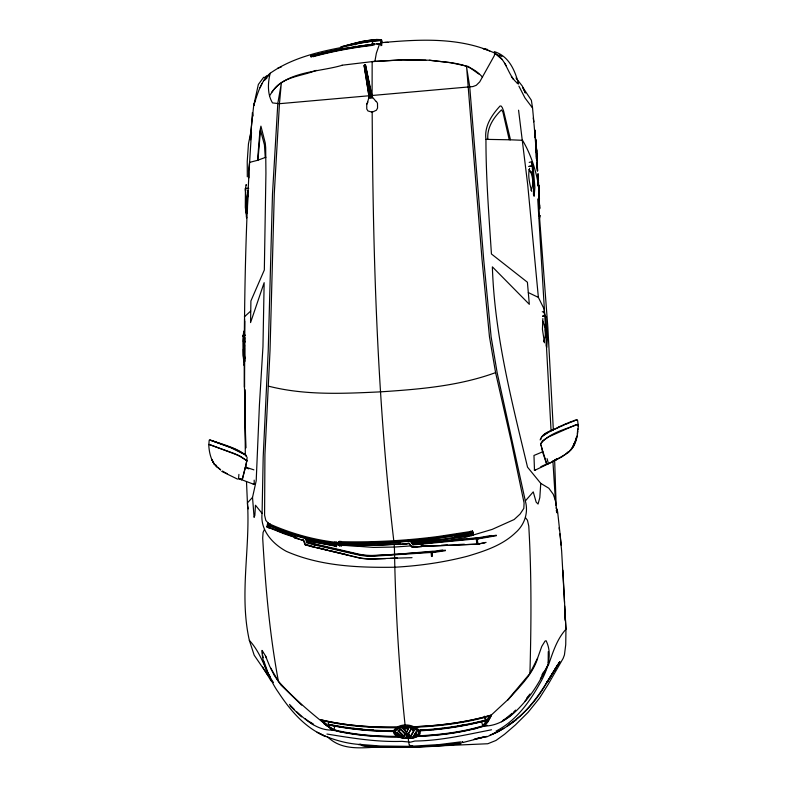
<?xml version="1.0" encoding="UTF-8"?>
<svg xmlns="http://www.w3.org/2000/svg" width="787" height="787" viewBox="0 0 787 787"><rect width="100%" height="100%" fill="white"/><g stroke="black" fill="none" stroke-linecap="round" stroke-linejoin="round"><path stroke-width="1.18" d="M244.541 318.951L244.472 387.293L245.711 448.088L245.269 420.032M306.674 540.718L334.505 545.932L334.908 541.928L336.816 542.184L336.423 546.601L334.524 546.335L334.829 542.204C312.478 539.508 290.61 533.281 270.03 524.181L268.938 527.664L284.54 533.95L297.25 538.111M478.821 74.037L468.157 66.423L450.666 62.704L429.653 60.225L402.649 59.812L372.162 61.543L372.084 98.139M244.727 321.057L244.472 387.293C243.881 302.346 245.633 217.33 251.515 132.57M372.831 44.406L372.418 41.013L380.623 40.324L381.331 39.665L376.678 39.458L376.648 40.107L372.231 40.54L372.654 44.426L341.155 49.02L340.978 47.545A2.105 0.561 20.7 0 1 341.037 46.856L341.224 48.233A2.656 0.708 -12.2 0 0 341.155 49.02M538.456 178.344L538.17 177.38L538.456 180.971L538.062 174.193M396.963 732.422L398.006 734.487L402.983 737.517L396.963 732.422A9.985 4.643 2.4 0 0 402.993 737.508M269.252 524.772L268.869 528.018L267.049 526.847L268.16 523.335L270.177 523.857L269.252 524.772L267.462 524.014L267.167 527.3M538.18 179.662L539.272 200.065M373.923 43.639L371.789 44.347L371.877 45.115L374.002 44.869L374.002 44.279L373.923 43.639L371.798 43.885M536.921 159.004L536.39 147.484L536.35 158.443M538.367 184.62L538.023 173.534M542.253 311.829C545.912 310.245 543.05 315.833 545.716 316.59L547.486 337.741L546.758 347.313L546.109 345.896L546.208 336.305L544.761 316.03L542.558 316.266M248.889 177.842L248.535 170.897L249.538 162.397L257.536 160.312L259.887 131.291L260.92 126.146L265.249 143.018L265.681 147.671L265.927 173.307L264.334 269.98L250.905 300.939L250.561 322.591L264.147 282.661L262.966 346.634L259.435 404.685L256.198 480.827L252.519 497.423L254.103 517.364L254.86 515.337L255.46 505.215L262.081 513.38C260.094 530.202 272.489 543.856 286.399 551.372C320.211 566.158 357.987 567.752 394.366 567.24C418.999 565.912 443.494 562.439 467.389 556.242C484.546 551.097 502.322 545.381 515.524 532.691C524.595 524.821 528.648 512.534 525.332 500.955L497.207 372.989L491.127 336.905L483.671 259.317L469.741 86.904L466.622 67.289L482.008 259.179L489.475 336.836L495.594 372.615L511.265 441.438L524.083 502.952L523.827 508.382L520.069 514.068L514.167 519.528L492.19 529.385L464.035 537.757L438.585 541.869M371.877 45.115L371.887 44.525C374.74 43.147 384.115 45.912 381.518 39.832C368.119 39.006 354.652 43.196 341.824 46.758M262.081 513.38L263.192 457.109L268.219 350.894L272.489 194.025L277.811 103.481L281.284 83.629L279.454 103.697L274.289 193.582L270.02 350.608L264.934 454.453L264.58 515.16L265.799 520.394L268.82 523.837M254.171 480.149L254.26 484.477L239.504 478.899M578.12 429.427L578.248 424.882M416.028 736.553C439.097 735.56 462.254 732.845 484.389 726.057L487.901 721.886L491.304 715.039L507.723 699.85L529.926 673.485C531.284 624.357 531.638 575.14 528.775 526.06L527.477 520.296L525.46 517.62M254.122 105.212L254.171 103.727M577.747 428.915L577.304 434.011M556.222 510.566L557.048 512.819L555.396 500.434L553.271 494.295L548.864 488.255L540.758 483.366L527.526 467.163C511.766 401.163 494.531 335.055 492.367 266.842L529.317 304.313L527.408 282.238L491.432 253.975C488.983 215.805 485.904 177.626 485.953 139.358C484.123 126.353 491.698 115.109 500.07 105.989L501.132 106.058L502.224 107.494L503.562 110.869L510.478 139.801L522.529 140.302C530.772 154.006 536.144 170.71 538.642 186.371M420.042 730.808C442.166 729.618 464.192 726.273 485.668 720.794L485.923 719.416L484.733 716.19M247.826 190.474L247.364 213.021M536.655 159.83L536.773 156.888M244.491 343.211L244.934 337.672M536.665 159.958L536.714 152.904M245.731 192.982L245.288 189.588L246.174 184.561L246.361 185.545M243.38 341.755L243.596 337.023M245.347 335.4L243.173 335.449L242.937 340.24L243.055 355.242L244.403 365.896L244.127 364.322M248.613 188.477L245.436 188.526L245.318 207.335L246.646 217.999L246.361 216.661M247.079 457.09L246.892 460.848L240.92 456.588L234.044 453.43L208.742 444.399M540.758 483.366L539.813 497.63L538.052 504.054L536.154 502.106L533.242 491.875L525.332 500.955M548.165 662.684L548.283 651.616M529.208 162.407C533.33 160.243 530.713 165.654 533.173 166.893L534.875 187.345L534.137 196.258L533.478 194.478L533.586 185.25L532.209 166.027L529.012 166.49M209.135 440.523L208.919 444.281L237.9 455.22L246.941 460.582L242.485 478.978L241.737 479.667L238.51 478.939L238.914 474.394M536.429 150.691L536.036 143.706L536.163 147.189M487.851 139.388C486.789 127.868 493.547 117.548 501.496 109.895L502.923 112.088L509.238 139.781M536.744 160.469L536.341 146.756M257.959 160.155L260.487 130.121L264.442 144.887L265.249 157.479M245.662 466.671L245.603 467.429L246.646 461.212M486.73 736.386L462.963 742.505L462.579 741.59M244.059 332.557L243.931 331.071L243.035 336.049L243.606 336.925M336.334 546.08L336.816 542.184L336.423 546.601L334.436 545.814M245.859 190.385L245.426 188.546M536.773 150.996L536.626 152.412L536.39 147.484M250.02 139.604L253.68 105.635L258.362 84.445L263.694 77.244M244.747 344.873L244.304 356.668M577.874 430.922C577.078 438.389 575.199 447.016 568.834 451.748M416.077 732.313L416.126 731.93A9.985 4.643 2.4 0 1 412.841 737.262L416.077 732.313L416.343 734.015L415.674 735.097L413.549 736.416M262.504 651.006L262.464 653.574M393.677 731.497C371.897 731.457 350.107 729.323 328.759 724.994L329.035 724.414M421.773 546.385L478.732 544.092L421.773 546.385L421.507 543.63L477.925 537.61L478.516 538.81L496.4 535.711M484.871 542.833L478.909 543.876L486.091 542.391M313.137 56.31L313.019 55.1L310.885 56.133L311.091 56.871L313.137 56.31L313.019 55.1M313 55.71A350.569 305.366 -2.7 0 1 371.818 44.495L371.877 45.066A350.117 304.962 -2.7 0 0 313.147 56.261L313.059 55.306A350.264 305.189 -2.7 0 1 342.158 48.607M536.891 156.406L537.137 160.43L534.973 130.996L534.826 131.645M540.148 439.953C542.459 432.024 552.887 430.735 559.045 426.81M540.885 439.402L541.003 438.585M311.091 56.871L310.963 55.661M374.937 61.15L376.363 53.162L379.413 44.387M372.261 39.97L361.548 41.544L341.784 46.63M243.026 336.197L243.173 335.449M295.155 537.216L296.01 534.796L295.105 535.494L294.977 538.121C312.232 542.528 298.755 539.843 295.155 537.216L294.977 538.121L295.548 535.239L305.199 537.954L305.661 537.511L307.491 541.84L314.967 543.945L313.934 547.29L305.179 544.811L303.123 540.187M385.6 558.613L371.867 559.144A68.951 67.328 -40.9 0 1 358.715 557.875L314.082 547.093L315.154 543.994L359.197 554.235A66.934 65.223 -42.2 0 0 372.32 555.455L397.297 554.264L432.899 551.215L433.096 552.326L372.123 556.291A68.794 67.161 -43.6 0 1 358.921 555.042L314.515 544.929M246.675 461.034L246.941 460.582M537.088 168.103L537.403 161.256L536.4 152.206M537.147 165.191L537.196 163.716M538.023 177.213L537.836 175.127M542.863 318.568L542.43 329.31L544.476 342.798M537.049 167.444L537.305 159.328M399.068 736.347C377.248 736.416 355.242 735.078 333.993 729.775L334.79 726.204M376.009 101.405L371.671 96.221L365.552 65.203L364.853 64.908L364.214 66.118L369.359 98.168M250.62 139.014L250.443 139.732L252.44 112.58L252.981 116.004M253.68 105.635C257.546 94.135 260.497 81.474 270.216 73.24C291.101 58.543 316.64 52.247 341.391 47.505M381.4 42.685C419.038 39.301 459.795 36.871 494.895 53.182L494.256 55.769L479.726 81.878L476.263 85.301L472.928 86.56L279.454 103.697L272.518 102.91C267.246 94.361 267.787 82.665 270.216 73.24M578.042 425.974L578.258 424.409L575.789 424.813L548.716 436.844L542.489 440.818L540.6 443.937L541.151 445.816M399.658 541.446L399.776 544.181L408.876 543.591L412.299 547.388L421.655 546.66L421.438 543.168L413.45 543.787L410.302 540.236L399.658 541.446L400.209 544.525L409.092 543.364L411.601 546.021M421.33 544.142L413.332 544.761L413.45 543.787M412.299 547.388L417.297 546.532M538.141 175.658L537.964 176.278L538.003 174.989M413.332 544.761L410.184 541.2L410.302 540.236M577.058 436.067L573.575 446.022M367.008 104.061L369.064 97.116L364.125 65.4M328.818 721.502L328.189 723.656L328.759 724.994M576.684 436.559L575.159 441.812L571.962 448.177M473.213 534.993L471.138 535.731L470.38 531.294L472.564 531.245L473.164 534.737M400.003 541.043L400.209 544.525L399.924 543.709M267.491 526.257L268.465 523.139L267.541 524.053L267.541 525.342L285.012 532.179M244.983 341.243C243.557 346.634 242.671 353.009 245.141 358.164M247.954 195.196L246.469 202.328L246.538 209.431M247.541 193.031C245.81 198.422 244.865 204.915 247.364 210.139M543.601 341.686C546.581 335.242 545.421 327.579 542.873 321.175M531.038 190.464C533.901 184.365 532.868 177.045 530.369 170.976L528.834 169.608M364.351 65.075L364.676 67.712M341.42 545.863L341.174 541.417L339.266 541.407L338.744 542.548L339.522 545.853L341.42 545.863L341.174 541.702A494.295 369.093 -12.7 0 0 437.946 536.537L470.39 531.55L471.059 535.317L438.516 540.325M539.39 218.57L540.462 215.569M408.207 734.537L410.962 729.195L414.237 730.513L410.962 736.386L408.207 734.537L406.83 734.566L405.443 734.605L403.987 736.563L398.084 730.936L400.809 729.46L405.344 734.261L408.384 734.064L410.962 736.386M565.656 454.178L567.978 451.954M537.246 165.467L537.482 164.906M314.328 544.87L306.841 542.764L307.491 541.84M306.841 542.764L305.199 537.954M540.758 443.789C549.346 432.82 565.469 429.259 578.071 424.301L577.628 420.455M336.708 544.486L336.944 542.509M573.192 445.845L574.618 442.471M537.6 658.414C532.278 675.167 519.046 687.041 507.959 700.007M529.602 168.428C527.477 175.885 529.848 184.04 531.697 191.389M406.426 732.845L408.246 728.792L406.426 732.845L403.082 728.929L408.246 728.792M412.703 745.879L412.477 746.371L410.706 745.545M250.689 311.081L244.364 316.846M260.054 87.731L262.012 83.629M413.814 730.287L410.834 735.678M264.422 529.533L263.104 532.297L262.691 537.993C265.426 585.971 269.597 634.027 278.411 681.306C294.732 699.476 313.56 715.176 332.635 730.051C354.337 735.55 376.816 737.104 399.147 736.947M529.926 673.485L537.688 657.893L541.781 646.393L545.037 641.1L546.08 640.716C553.251 655.01 546.916 671.616 539.282 684.454C528.805 703.145 515.475 721.138 496.007 731.143M416.126 731.93L412.841 737.262M254.89 101.828L255.529 100.608M408.138 734.192L410.962 729.195M548.057 664.799L540.364 678.837M367.883 102.084L366.742 104.199L366.772 109.019L367.942 110.937L372.182 112.197L376.412 110.219L377.553 108.104L377.504 103.274L376.334 101.366M252.519 497.423L247.482 502.804C250.355 548.706 239.11 594.854 249.351 640.372C263.084 655.197 266.714 676.013 278.352 692.285C289.941 709.884 304.057 726.735 323.664 735.579C335.754 740.537 348.975 744.099 361.882 744.571L380.387 746.007L409.85 746.351L439.431 744.551L460.316 741.915L462.963 742.505M541.968 674.833L543.532 672.019M492.908 733.779C517.374 723.912 535.042 702.211 548.195 680.066C538.82 697.489 525.765 713.317 509.238 724.384M490.852 716.554L488.088 721.197L484.044 725.771L487.389 725.368M557.786 664.494L546.945 682.693L559.773 661.778L549.06 678.66M491.521 715.088L484.044 725.771M546.857 682.85L556.252 667.651M559.773 661.778L546.837 682.437M572.926 446.996L570.063 450.597M271.771 92.138C286.743 71.017 319.66 72.06 342.148 65.291M269.498 95.798L274.043 89.295M364.312 65.685L365.335 64.987M263.596 80.717L269.597 74.047M569.335 451.59L561.613 457.031L547.309 464.222L548.332 463.258L547.073 458.654M407.322 735.589L405.472 737.911L407.322 735.589L410.588 737.783L408.069 737.999M541.525 437.247L544.909 433.932L553.172 429.535M403.987 736.563L405.207 734.143L408.384 734.064M525.067 701.03L528.441 696.79M526.651 698.197L530.015 693.977M417.11 735.884C439.284 734.832 461.536 732.294 482.844 725.86L489.593 716.101C465.225 723.056 439.933 726.224 414.651 727.247L413.431 726.794C439.618 725.771 465.815 722.525 491.039 715.226L483.69 725.811M556.842 459.47L556.419 459.087M274.702 88.557C284.648 76.428 302.631 76.024 316.266 70.348M569.67 450.912L571.342 449.102M267.806 76.211L269.37 74.588M313.934 547.29L314.387 546.827L305.641 544.358L305.179 544.811M264.54 80.333L267.039 77.854M513.872 711.782L515.623 710.1M567.752 452.928L568.273 452.191M295.578 535.062L295.351 535.711L305.012 538.426M514.295 712.176L509.228 716.662L501.535 721.777M512.189 713.248L506.021 718.265M543.217 435.772L548.549 432.299M398.084 730.936L400.809 729.46L405.344 734.261M264.353 77.628L267.078 75.582M547.309 464.222L546.463 463.592L542.528 451.768L541.141 445.147M535.563 141.66L535.573 139.289M506.779 726.46L516.164 719.879M564.938 454.679L552.012 462.058L534.491 470.459L533.97 455.457L542.853 451.748M503.808 728.339L497.699 731.999L486.897 736.809L480.906 737.517M503.168 720.075L505.077 718.954M549.503 431.827L552.366 430.391M376.865 43.747L379.216 43.944L381.567 42.773M540.797 466.76L547.054 463.769M372.438 41.239L380.751 40.55L381.518 39.832M554.284 429.456L559.114 427.213M559.154 426.731L565.646 423.898M560.167 426.761L564.387 424.911M490.045 735.078L495.19 732.913M565.43 424.016L571.332 421.527M565.44 424.449L569.857 422.619M210.159 439.992C221.344 444.084 239.809 448.62 246.4 456.283M571.018 421.694L577.343 419.746M570.959 422.157L574.323 420.878M257.536 160.312L265.898 157.243M209.381 439.815L234.388 448.856L245.544 454.699M277.772 68.174L281.244 67.023M474.669 739.18L479.076 737.724M495.594 372.615C458.683 386.122 419.196 389.299 380.278 391.867C342.945 393.618 304.884 395.507 268.328 386.112M483.552 725.968C461.654 732.756 438.713 735.265 415.89 736.307M310.885 56.133L312.941 55.572M491.304 715.039C466.13 722.436 439.953 725.644 413.805 726.726C408.847 724.315 401.911 724.237 397.189 727.168C371.474 727.454 345.611 725.703 320.535 719.702M485.805 720.036C464.261 725.535 442.156 728.89 419.953 730.08M419.973 730.533C442.107 729.293 464.173 726.086 485.618 720.439L485.668 720.794M473.351 723.479L485.786 720.489M473.577 739.544L483.818 737.163M574.48 420.376L576.625 420.022M350.913 44.8L372.241 41.032M460.602 725.545L462.884 725.112M457.227 726.421L467.527 724.493M469.809 724.06L472.102 723.637M478.142 537.767L491.245 535.494M478.407 538.308L496.302 535.199M470.488 532.366L437.956 537.373A495.672 370.067 -12.7 0 1 340.879 542.548M470.724 533.429L438.221 538.544A495.476 370.136 -12.7 0 1 410.312 541.545M454.493 536.242L470.734 533.547M471 535.052L438.448 540.059A496.184 370.805 -12.7 0 1 411.65 542.941M420.396 544.801L422.826 544.407M470.537 532.415L472.682 532.091L472.898 533.242M470.774 533.704L472.721 533.389L472.328 530.979L473.085 535.416L472.987 534.904L471.039 535.219M442.815 549.936L433.116 551.382L433.312 552.484L445.452 550.684M433.243 551.972L445.383 550.162M478.358 738.009L484.339 737.134M529.002 166.352L532.189 165.9M372.261 41.258L361.538 42.734L340.564 47.633M433.175 729.598L436.795 729.126M439.205 728.811L442.815 728.349M445.235 728.034L448.846 727.572M451.266 727.257L454.876 726.785M491.511 729.785C466.199 734.674 440.887 740.774 414.877 741.029L410.539 742.161L401.872 741.354C376.629 742.239 351.7 738.029 326.939 734.045M341.971 65.232L372.29 61.612L402.737 59.871L425.806 60.206M484.389 726.057C504.536 725.889 518.967 709.146 530.674 694.626C537.649 685.133 543.138 674.695 548.696 664.346C553.035 652.01 556.96 639.152 565.951 629.266L562.882 570.221M376.678 39.458L372.458 40.078M338.744 542.548L340.761 542.548M542.548 316.128L544.742 315.892M421.517 544.122L478.299 538.652L478.201 538.151L421.507 543.63M253.227 484.123L254.27 484.015M478.949 543.64L477.325 543.64L476.853 538.603L478.516 538.81M401.803 726.332L408.728 726.155A13.399 6.237 2.4 0 1 420.16 731.949A13.399 6.237 2.4 0 1 411.857 738.236L405.03 738.403A13.399 6.237 2.4 0 1 393.579 732.618A13.399 6.237 2.4 0 1 401.803 726.332M402.413 727.788L408.502 727.631A11.785 5.489 2.4 0 1 418.566 732.717A11.785 5.489 2.4 0 1 411.267 738.245L408.305 738.491M410.057 737.35L405.944 737.458M403.082 728.929L405.62 728.713M410.175 540.708L399.511 541.918L410.184 541.2M404.154 543.758L408.699 543.404M413.323 544.27L421.311 543.64M412.231 547.132L421.576 546.404M433.037 551.805L372.162 555.858A67.957 66.344 -44 0 1 359 554.619L314.702 544.447M476.479 543.689L478.732 544.092M412.034 545.824L394.425 547.054L373.363 547.418L336.197 544.663M420.061 730.208L423.642 729.972M420.042 730.454L428.394 729.903M432.053 555.996L431.748 552.199L433.312 552.484M390.322 558.367L397.405 557.993M423.18 546.109L430.45 545.775M441.35 545.283L447.41 545.007M458.309 544.515L464.36 544.24M425.433 746.46L401.104 746.942M429.053 746.312L487.783 743.745L495.958 740.469L504.654 734.192L515.387 724.935L528.067 712.333L539.42 698.246L548.234 684.277L563.148 658.355L564.436 654.932L565.735 644.72L565.951 629.266L564.682 606.01M472.367 728.693L476.037 728.555M243.183 335.301L245.357 335.262M384.745 42.449L387.942 42.39M245.446 188.398L248.623 188.349M394.995 746.991C372.536 744.915 345.463 754.802 327.254 736.514M412.024 557.668L371.887 558.918A68.892 67.318 -42.1 0 1 358.695 557.639L314.082 547.093M534.334 469.996L535.435 469.996M245.711 455.781L246.361 455.781L245.878 455.004M341.125 543.827L339.227 543.817L339.266 541.407L339.522 545.853L339.315 545.332L341.214 545.342M397.75 727.208C372.005 727.562 346.113 725.771 320.998 719.869C327.235 727.306 335.783 731.831 345.483 732.628C363.25 735.776 381.321 736.819 399.353 736.691M396.766 727.719C371.907 728.014 346.919 726.263 322.65 720.646L328.454 726.135L333.993 729.775M393.569 730.769C371.72 730.729 349.851 728.595 328.425 724.256M380.682 730.72L393.726 730.897M485.953 139.358L510.478 139.801M405.197 737.862L408.345 737.96M332.635 730.051C318.292 730.7 306.743 720.951 296.768 711.832M360.407 729.165L362.787 729.342M369.949 729.893L373.53 730.169M357.908 729.215L362.689 729.579M367.47 729.952L373.441 730.415M377.032 730.69L393.677 731.133C371.818 731.261 349.93 729.008 328.494 724.709M331.032 729.598L333.009 729.756L326.635 725.516L321.037 720.154M517.275 83.629L517.777 83.294M429.446 60.255C447.793 62.871 469.416 61.76 482.529 77.244M343.398 727.257L336.551 726.106M345.808 727.591L349.438 728.073M351.858 728.398L355.488 728.89M347.165 727.513L349.576 727.837M353.196 728.329L355.606 728.654M358.616 744.659L362.148 744.689L359.846 744.148M334.564 544.309L336.472 544.574M334.672 544.073L317.614 541.456L305.72 538.692M326.064 542.991L334.593 544.181M334.455 545.676L306.635 540.462M483.08 48.617L487.369 49.365M336.61 543.325C313.423 540.61 290.678 534.373 269.341 524.899M324.057 723.853L326.123 724.217M332.124 725.27L334.337 725.683M240.055 479.332L241.737 479.667M240.133 479.135L242.347 478.889L245.465 467.084L253.896 469.859M317.702 541.348L305.828 538.583M316.935 547.457L327.569 550.034M329.93 550.605L347.647 554.904M381.075 42.4L381.843 42.596M483.474 48.656L489.711 50.948M296.374 534.904L305.661 537.511M307.028 542.282L314.515 544.397M305.14 544.565L313.895 547.044M295.204 535.711L277.034 529.267M296.04 537.501L268.898 527.408M410.765 729.195L414.237 730.513M211.614 440.631L223.419 444.852M245.308 467.645L248.79 468.845M277.358 530.763L294.368 536.862M224.521 445.265L229.784 447.282M230.925 447.744L244.364 454.394M237.556 479.135L221.737 471.374M267.088 526.759L268.8 527.477M544.496 313.295L543.994 308.809L538.377 297.397L528.323 292.577M318.184 732.786L325.661 736.534L317.072 732.215M498.948 54.933L501.939 56.507M494.266 51.608C508.963 56.064 514.973 70.387 518.554 84.032C507.349 76.26 507.467 59.881 494.895 53.182M225.446 472.751L227.118 473.646M544.102 311.632L545.932 317.279M222.475 471.019L224.61 472.298M494.816 53.329L502.244 59.566M220.567 469.928L217.645 467.429M220.606 469.711L217.783 467.291M333.009 729.756L327.117 725.919L320.486 719.751M407.194 735.56L410.588 737.783M310.521 722.23L313.374 724.109M313.226 724.65L305.051 718.639M544.761 316.03L545.735 316.728M547.339 463.996L546.631 463.484L541.367 446.642M403.908 735.855L398.547 730.68M402.029 736.701L397.376 732.795M529.356 171.045L531.678 173.13L532.484 175.078M290.078 705.919L301.569 716.878M294.328 709.5L289.498 704.385M301.677 705.122L280.969 685.074L278.539 681.581M532.209 166.027L533.429 168.005L531.599 162.063M513.35 79.428L511.363 76.536M539.449 207.473L539.626 206.942M372.32 97.155L365.522 65.282M216.809 467.193C211.093 461.251 209.145 452.781 208.752 444.773M403.642 728.801L406.328 732.008M516.006 77.992L522.332 86.108L525.421 93.004L523.158 88.252M533.242 117.991L533.881 122.359L532.553 108.026L524.959 97.903L518.899 86.108M215.638 464.763L216.976 466.543M277.929 680.706L274.397 675.61L270.669 668.163M485.618 720.439L484.3 716.987M267.875 675.177L254.191 655.207L249.351 640.372M268.318 673.702L270.187 676.702M273.483 682.585C266.97 673.21 262.15 661.906 262.002 650.406L265.396 655.679L269.843 666.609L278.411 681.306M504.664 63.186L506.415 66.059M262.691 667.12L271.053 680.873M522.706 87.298L531.373 100.274L532.553 108.026M371.769 97.962L365.296 65.596M478.644 543.335L478.909 543.876M556.33 458.87L556.448 459.834L556.252 459.195M303.625 539.99L305.14 543.266M265.662 656.171L266.537 658.119M267.924 672.688L263.861 661.031M377.927 543.384A495.18 369.949 -12.7 0 0 399.904 542.243A495.476 370.136 -12.7 0 1 341.184 543.709L341.351 545.46M313.059 55.306L313.324 56.625M481.526 721.62L482.844 725.86M531.461 171.891L532.219 174.576M538.652 185.712L538.997 190.247L538.761 187.936M248.279 508.855L247.551 505.667L246.488 481.565M262.73 655.512L263.183 657.716M537.826 178.364L538.574 182.918M538.731 190.247L539.223 196.111L538.761 189.028L539.439 199.052L539.174 191.753M538.957 191.723L539.311 193.75M365.089 70.102L365.493 72.493M365.896 74.883L366.299 77.274M366.712 79.664L367.116 82.055M367.519 84.455L367.923 86.845M368.336 89.236L368.739 91.626M537.983 180.046L538.731 186.066M557.609 511.511L561.288 545.421M537.836 179.21L538.308 182.092M537.924 183.883L538.2 185.732L538.023 183.41M472.564 531.245L472.682 532.091M538.003 181.817L538.397 184.67M559.114 527.792L559.449 530.222M559.951 533.871L561.633 550.87L564.515 602.439M518.574 110.2L527.703 184.65L538.377 297.397M536.095 144.739L535.721 141.542M405.118 725.398C398.812 666.186 395.34 606.57 394.425 547.054L394.189 544.673M381.518 40.186L381.852 42.96M381.577 43.196L381.823 45.302M380.751 40.55L381.085 43.344M380.672 43.649L380.928 45.754M544.771 324.775L544.998 326.733M373.914 44.102L374.002 44.869M538.101 179.288L539.105 190.966M538.111 179.495L538.524 183.214M535.563 139.447L536.655 151.035M370.539 98.385L364.794 65.774M393.825 541.092C377.081 398.517 372.92 254.939 372.172 111.508M536.095 146.362L535.849 140.037L536.468 147.277M371.867 44.544L371.946 45.439A349.536 304.471 -2.7 0 0 313.324 56.625M432.132 552.563L432.457 556.134M431.138 552.474L431.512 556.527M477.325 538.918L477.768 543.748M476.332 538.859L476.794 543.984M244.973 361.331L244.491 348.129M538.869 185.87L538.967 186.991M538.829 191.694L539.439 199.052M539.597 207.581L539.715 208.771L539.538 205.22M533.96 123.313L537.019 159.633M538.17 177.38L538.456 180.971M539.626 207.67L538.721 185.85M535.13 132.846L534.914 129.973L535.298 137.735M538.741 186.844L538.997 190.247M251.132 133.967L250.955 131.636L248.466 143.805L247.236 161.551L247.315 176.839M535.081 131.882L535.298 135.118M535.239 134.213L535.455 137.391M534.796 135.02L534.944 137.164M538.947 198.029L539.193 201.738M545.283 329.723L545.765 337.475M535.711 141.326L535.937 144.759M538.702 194.232L538.997 198.796M552.877 460.739L555.396 500.434M245.977 212.903L245.701 207.079M536.331 151.025L536.823 158.895M536.409 152.353L536.695 156.898M537.993 182.909L538.2 186.263M537.737 199.013L544.604 313.088M537.108 163.588L537.403 168.408M537.403 168.379L537.551 170.779M537.118 168.713L537.246 170.838M537.147 161.886L537.629 170.877M537.895 176.554L538.121 180.262M538.101 179.997L538.387 184.768M536.488 158.226L536.626 160.578M536.341 155.856L536.508 158.531M538.761 191.152L539.036 195.914M535.809 146.795L536.006 150.091M535.534 141.906L535.849 147.405M536.036 143.706L536.232 147.199M535.849 140.037L536.262 147.366M538.672 198.255L538.79 200.36M339.049 541.702L339.256 545.46M539.223 199.298L539.341 201.531M539.557 217.596L547.841 327.235L553.379 430.499M546.493 347.126L551.057 430.637M539.508 204.394L539.597 206.155M536.537 148.753L536.645 150.75M245.318 455.053L244.787 389.535L245.15 412.713M537.934 177.626L538.239 185.565M538.957 188.732L539.302 201.649M554.628 459.657L556.143 505.638M409.82 745.141C409.614 748.732 407.755 738.127 408.473 737.517M538.692 188.762L539.252 216.228M243.35 349.221L243.498 356.688M536.341 154.026L536.37 156.259M565.076 614.342L565.105 620.205M416.402 736.12A12.149 5.657 2.4 0 0 418.133 730.552A12.149 5.657 2.4 0 0 408.551 726.755L402.275 726.922A12.149 5.657 2.4 0 0 394.73 731.88A12.149 5.657 2.4 0 0 402.157 737.37M321.017 53.742A349.743 304.736 -2.7 0 1 325.503 52.66M326.625 52.395A349.743 304.736 -2.7 0 1 332.193 51.135M334.426 50.653A349.743 304.736 -2.7 0 1 340.023 49.512M353.452 46.62A350.264 305.189 -2.7 0 1 355.724 46.266M313.147 55.739A350.018 304.953 -2.7 0 1 341.096 49.266M353.511 47.063A350.018 304.953 -2.7 0 1 355.773 46.708M358.046 46.364A350.018 304.953 -2.7 0 1 360.338 46.03M363.791 45.548A350.018 304.953 -2.7 0 1 366.093 45.243M405.246 738.393A11.785 5.489 2.4 0 1 395.182 733.317A11.785 5.489 2.4 0 1 402.413 727.788M438.231 538.446A495.18 369.949 -12.7 0 1 423.121 540.216M421.96 540.335A495.18 369.949 -12.7 0 1 411.503 541.328M375.625 543.463A495.18 369.949 -12.7 0 1 341.263 543.591M400.022 543.856A496.184 370.805 -12.7 0 1 341.253 545.204M438.516 540.256A496.085 370.716 -12.7 0 1 411.729 543.148M409.407 543.345A496.085 370.716 -12.7 0 1 403.593 543.807M400.111 544.053A496.085 370.716 -12.7 0 1 341.361 545.401M459.401 742.879L458.368 743.105C426.426 747.424 394.1 748.27 361.971 745.505L361.184 745.319L365.266 746.165C396.923 748.447 428.738 747.62 460.247 743.813L461.103 743.646L459.401 742.879M557.226 510.369L556.271 507.94L557.226 510.369M214.133 463.986L211.742 459.382L214.094 463.956"/></g></svg>
